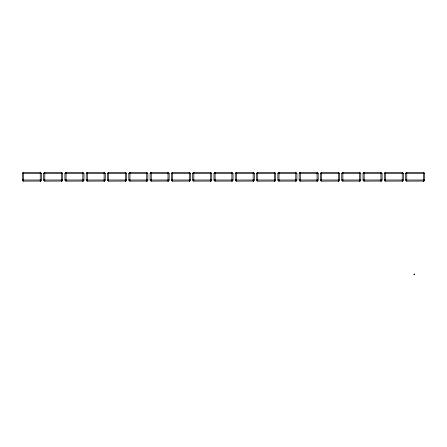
<?xml version="1.0" encoding="UTF-8"?>
<svg xmlns="http://www.w3.org/2000/svg" width="447" height="447" viewBox="0 0 447 447"><rect width="100%" height="100%" fill="white"/><g stroke="black" fill="none" stroke-linecap="round" stroke-linejoin="round"><path stroke-width="0.67" d="M414.056 274.464L414.101 274.184L414.687 274.464M414.699 274.24L414.073 274.274L414.464 274.229M414.403 274.229L414.604 274.184M414.699 274.184L414.073 274.324M23.177 180.314L23.484 180.007L23.082 180.175M40.554 173.358L40.247 173.665L40.643 173.497M44.471 180.314L44.778 180.007L44.376 180.175M61.842 173.358L61.541 173.665L61.937 173.497M65.759 180.314L66.067 180.007L65.67 180.175M83.136 173.358L82.829 173.665L83.231 173.497M87.053 180.314L87.361 180.007L86.958 180.175M104.43 173.358L104.123 173.665L104.525 173.497M108.347 180.314L108.655 180.007L108.252 180.175M125.724 173.358L125.417 173.665L125.819 173.497M129.641 180.314L129.948 180.007L129.546 180.175M147.018 173.358L146.711 173.665L147.108 173.497M150.935 180.314L151.242 180.007L150.84 180.175M168.307 173.358L168.005 173.665L168.402 173.497M172.229 180.314L172.531 180.007L172.134 180.175M189.601 173.358L189.293 173.665L189.696 173.497M193.517 180.314L193.825 180.007L193.428 180.175M210.895 173.358L210.587 173.665L210.99 173.497M214.811 180.314L215.119 180.007L214.716 180.175M232.189 173.358L231.881 173.665L232.284 173.497M236.105 180.314L236.413 180.007L236.01 180.175M253.483 173.358L253.175 173.665L253.572 173.497M257.399 180.314L257.707 180.007L257.304 180.175M274.771 173.358L274.469 173.665L274.866 173.497M278.693 180.314L278.995 180.007L278.598 180.175M296.065 173.358L295.758 173.665L296.16 173.497M299.982 180.314L300.289 180.007L299.892 180.175M317.359 173.358L317.052 173.665L317.454 173.497M321.276 180.314L321.583 180.007L321.181 180.175M338.653 173.358L338.345 173.665L338.748 173.497M342.57 180.314L342.877 180.007L342.475 180.175M359.947 173.358L359.639 173.665L360.042 173.497M363.864 180.314L364.171 180.007L363.769 180.175M381.241 173.358L380.933 173.665L381.33 173.497M385.158 180.314L385.459 180.007L385.063 180.175M402.529 173.358L402.222 173.665L402.624 173.497M406.446 180.314L406.753 180.007L406.357 180.175M423.823 173.358L423.516 173.665L423.918 173.497M40.247 172.531L40.247 181.141A1.134 1.134 0 0 0 41.375 180.007L41.375 173.665A1.134 1.134 0 0 0 40.247 172.531L23.484 172.531A1.134 1.134 0 0 0 22.35 173.665L22.35 180.007A1.134 1.134 0 0 0 23.484 181.141L40.409 181.052M61.541 172.531L61.541 181.141A1.134 1.134 0 0 0 62.669 180.007L62.669 173.665A1.134 1.134 0 0 0 61.541 172.531L44.778 172.531A1.134 1.134 0 0 0 43.644 173.665L43.644 180.007A1.134 1.134 0 0 0 44.778 181.141L61.703 181.052M82.829 172.531L82.829 181.141A1.134 1.134 0 0 0 83.963 180.007L83.963 173.665A1.134 1.134 0 0 0 82.829 172.531L66.067 172.531A1.134 1.134 0 0 0 64.938 173.665L64.938 180.007A1.134 1.134 0 0 0 66.067 181.141L82.997 181.052M104.123 172.531L104.123 181.141A1.134 1.134 0 0 0 105.257 180.007L105.257 173.665A1.134 1.134 0 0 0 104.123 172.531L87.361 172.531A1.134 1.134 0 0 0 86.226 173.665L86.226 180.007A1.134 1.134 0 0 0 87.361 181.141L104.291 181.052M125.417 172.531L125.417 181.141A1.134 1.134 0 0 0 126.551 180.007L126.551 173.665A1.134 1.134 0 0 0 125.417 172.531L108.655 172.531A1.134 1.134 0 0 0 107.52 173.665L107.52 180.007A1.134 1.134 0 0 0 108.655 181.141L125.585 181.052M146.711 172.531L146.711 181.141A1.134 1.134 0 0 0 147.84 180.007L147.84 173.665A1.134 1.134 0 0 0 146.711 172.531L129.948 172.531A1.134 1.134 0 0 0 128.814 173.665L128.814 180.007A1.134 1.134 0 0 0 129.948 181.141L146.873 181.052M168.005 172.531L168.005 181.141A1.134 1.134 0 0 0 169.134 180.007L169.134 173.665A1.134 1.134 0 0 0 168.005 172.531L151.242 172.531A1.134 1.134 0 0 0 150.108 173.665L150.108 180.007A1.134 1.134 0 0 0 151.242 181.141L168.167 181.052M189.293 172.531L189.293 181.141A1.134 1.134 0 0 0 190.428 180.007L190.428 173.665A1.134 1.134 0 0 0 189.293 172.531L172.531 172.531A1.134 1.134 0 0 0 171.402 173.665L171.402 180.007A1.134 1.134 0 0 0 172.531 181.141L189.461 181.052M210.587 172.531L210.587 181.141A1.134 1.134 0 0 0 211.722 180.007L211.722 173.665A1.134 1.134 0 0 0 210.587 172.531L193.825 172.531A1.134 1.134 0 0 0 192.691 173.665L192.691 180.007A1.134 1.134 0 0 0 193.825 181.141L210.755 181.052M231.881 172.531L231.881 181.141A1.134 1.134 0 0 0 233.016 180.007L233.016 173.665A1.134 1.134 0 0 0 231.881 172.531L215.119 172.531A1.134 1.134 0 0 0 213.984 173.665L213.984 180.007A1.134 1.134 0 0 0 215.119 181.141L232.049 181.052M253.175 172.531L253.175 181.141A1.134 1.134 0 0 0 254.309 180.007L254.309 173.665A1.134 1.134 0 0 0 253.175 172.531L236.413 172.531A1.134 1.134 0 0 0 235.278 173.665L235.278 180.007A1.134 1.134 0 0 0 236.413 181.141L253.337 181.052M274.469 172.531L274.469 181.141A1.134 1.134 0 0 0 275.598 180.007L275.598 173.665A1.134 1.134 0 0 0 274.469 172.531L257.707 172.531A1.134 1.134 0 0 0 256.572 173.665L256.572 180.007A1.134 1.134 0 0 0 257.707 181.141L274.631 181.052M295.758 172.531L295.758 181.141A1.134 1.134 0 0 0 296.892 180.007L296.892 173.665A1.134 1.134 0 0 0 295.758 172.531L278.995 172.531A1.134 1.134 0 0 0 277.866 173.665L277.866 180.007A1.134 1.134 0 0 0 278.995 181.141L295.925 181.052M317.052 172.531L317.052 181.141A1.134 1.134 0 0 0 318.186 180.007L318.186 173.665A1.134 1.134 0 0 0 317.052 172.531L300.289 172.531A1.134 1.134 0 0 0 299.16 173.665L299.16 180.007A1.134 1.134 0 0 0 300.289 181.141L317.219 181.052M338.345 172.531L338.345 181.141A1.134 1.134 0 0 0 339.48 180.007L339.48 173.665A1.134 1.134 0 0 0 338.345 172.531L321.583 172.531A1.134 1.134 0 0 0 320.449 173.665L320.449 180.007A1.134 1.134 0 0 0 321.583 181.141L338.513 181.052M359.639 172.531L359.639 181.141A1.134 1.134 0 0 0 360.774 180.007L360.774 173.665A1.134 1.134 0 0 0 359.639 172.531L342.877 172.531A1.134 1.134 0 0 0 341.743 173.665L341.743 180.007A1.134 1.134 0 0 0 342.877 181.141L359.807 181.052M380.933 172.531L380.933 181.141A1.134 1.134 0 0 0 382.062 180.007L382.062 173.665A1.134 1.134 0 0 0 380.933 172.531L364.171 172.531A1.134 1.134 0 0 0 363.037 173.665L363.037 180.007A1.134 1.134 0 0 0 364.171 181.141L381.095 181.052M402.222 172.531L402.222 181.141A1.134 1.134 0 0 0 403.356 180.007L403.356 173.665A1.134 1.134 0 0 0 402.222 172.531L385.459 172.531A1.134 1.134 0 0 0 384.331 173.665L384.331 180.007A1.134 1.134 0 0 0 385.459 181.141L402.389 181.052M423.516 172.531L423.516 181.141A1.134 1.134 0 0 0 424.65 180.007L424.65 173.665A1.134 1.134 0 0 0 423.516 172.531L406.753 172.531A1.134 1.134 0 0 0 405.625 173.665L405.625 180.007A1.134 1.134 0 0 0 406.753 181.141L423.683 181.052M23.177 172.62L23.484 172.531L23.484 181.141M44.471 172.62L44.778 172.531L44.778 181.141M65.759 172.62L66.067 172.531L66.067 181.141M40.247 181.141L40.554 181.052M87.053 172.62L87.361 172.531L87.361 181.141M61.541 181.141L61.842 181.052M108.347 172.62L108.655 172.531L108.655 181.141M82.829 181.141L83.136 181.052M129.641 172.62L129.948 172.531L129.948 181.141M104.123 181.141L104.43 181.052M150.935 172.62L151.242 172.531L151.242 181.141M125.417 181.141L125.724 181.052M172.229 172.62L172.531 172.531L172.531 181.141M146.711 181.141L147.018 181.052M193.517 172.62L193.825 172.531L193.825 181.141M168.005 181.141L168.307 181.052M214.811 172.62L215.119 172.531L215.119 181.141M189.293 181.141L189.601 181.052M236.105 172.62L236.413 172.531L236.413 181.141M210.587 181.141L210.895 181.052M257.399 172.62L257.707 172.531L257.707 181.141M231.881 181.141L232.189 181.052M278.693 172.62L278.995 172.531L278.995 181.141M253.175 181.141L253.483 181.052M299.982 172.62L300.289 172.531L300.289 181.141M274.469 181.141L274.771 181.052M321.276 172.62L321.583 172.531L321.583 181.141M295.758 181.141L296.065 181.052M342.57 172.62L342.877 172.531L342.877 181.141M317.052 181.141L317.359 181.052M363.864 172.62L364.171 172.531L364.171 181.141M338.345 181.141L338.653 181.052M385.158 172.62L385.459 172.531L385.459 181.141M359.639 181.141L359.947 181.052M406.446 172.62L406.753 172.531L406.753 181.141M380.933 181.141L381.241 181.052M402.222 181.141L402.529 181.052M423.516 181.141L423.823 181.052M23.082 172.62L23.484 172.531M44.376 172.62L44.778 172.531M65.67 172.62L66.067 172.531M86.958 172.62L87.361 172.531M108.252 172.62L108.655 172.531M129.546 172.62L129.948 172.531M150.84 172.62L151.242 172.531M172.134 172.62L172.531 172.531M193.428 172.62L193.825 172.531M214.716 172.62L215.119 172.531M236.01 172.62L236.413 172.531M257.304 172.62L257.707 172.531M278.598 172.62L278.995 172.531M299.892 172.62L300.289 172.531M321.181 172.62L321.583 172.531M342.475 172.62L342.877 172.531M363.769 172.62L364.171 172.531M385.063 172.62L385.459 172.531M406.357 172.62L406.753 172.531M22.35 173.665L41.375 173.665M43.644 173.665L62.669 173.665M64.938 173.665L83.963 173.665M86.226 173.665L105.257 173.665M107.52 173.665L126.551 173.665M128.814 173.665L147.84 173.665M150.108 173.665L169.134 173.665M171.402 173.665L190.428 173.665M192.691 173.665L211.722 173.665M213.984 173.665L233.016 173.665M235.278 173.665L254.309 173.665M256.572 173.665L275.598 173.665M277.866 173.665L296.892 173.665M299.16 173.665L318.186 173.665M320.449 173.665L339.48 173.665M341.743 173.665L360.774 173.665M363.037 173.665L382.062 173.665M384.331 173.665L403.356 173.665M405.625 173.665L424.65 173.665M22.35 180.007L41.375 180.007M43.644 180.007L62.669 180.007M64.938 180.007L83.963 180.007M86.226 180.007L105.257 180.007M107.52 180.007L126.551 180.007M128.814 180.007L147.84 180.007M150.108 180.007L169.134 180.007M171.402 180.007L190.428 180.007M192.691 180.007L211.722 180.007M213.984 180.007L233.016 180.007M235.278 180.007L254.309 180.007M256.572 180.007L275.598 180.007M277.866 180.007L296.892 180.007M299.16 180.007L318.186 180.007M320.449 180.007L339.48 180.007M341.743 180.007L360.774 180.007M363.037 180.007L382.062 180.007M384.331 180.007L403.356 180.007M405.625 180.007L424.65 180.007M423.823 180.314L423.516 180.007L423.683 180.409M402.529 180.314L402.222 180.007L402.389 180.409M381.241 180.314L380.933 180.007L381.095 180.409M359.947 180.314L359.639 180.007L359.807 180.409M338.653 180.314L338.345 180.007L338.513 180.409M317.359 180.314L317.052 180.007L317.219 180.409M296.065 180.314L295.758 180.007L295.925 180.409M274.771 180.314L274.469 180.007L274.631 180.409M253.483 180.314L253.175 180.007L253.337 180.409M232.189 180.314L231.881 180.007L232.049 180.409M210.895 180.314L210.587 180.007L210.755 180.409M189.601 180.314L189.293 180.007L189.461 180.409M168.307 180.314L168.005 180.007L168.167 180.409M147.018 180.314L146.711 180.007L146.873 180.409M125.724 180.314L125.417 180.007L125.585 180.409M104.43 180.314L104.123 180.007L104.291 180.409M83.136 180.314L82.829 180.007L82.997 180.409M61.842 180.314L61.541 180.007L61.703 180.409M40.554 180.314L40.247 180.007L40.409 180.409"/></g></svg>
